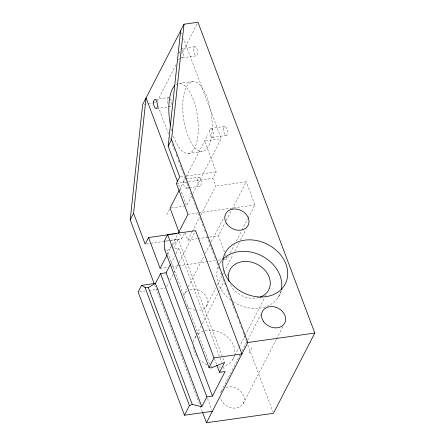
<?xml version="1.0" encoding="UTF-8"?>
<svg xmlns="http://www.w3.org/2000/svg" width="445" height="445" viewBox="0 0 445 445"><rect width="100%" height="100%" fill="white"/><g stroke="black" fill="none" stroke-linecap="round" stroke-linejoin="round"><path stroke-width="0.33" stroke-dasharray="2.23 1.67" d="M157.269 101.265L176.348 64.225M178.573 59.903L179.53 58.05M181.755 53.734L197.969 22.25M166.653 214.69L169.412 209.328M179.546 189.659L185.888 177.338M186.205 176.721L207.982 134.44M191.678 195.945L186.605 205.796L178.056 183.051M192.952 193.48L221.187 138.656L183.568 38.57M167.398 254.251L171.191 246.88M172.46 244.422L177.839 233.981M173.489 248.399L178.234 239.188L169.595 240.406M150.66 243.326L181.616 238.965L184.987 232.412L187.885 240.116L197.385 238.781M200.856 214.929L215.719 186.071L212.821 178.373L216.198 171.82L204.605 140.993L221.187 138.656M170.847 263.579L174.64 256.209M175.909 253.75L178.757 248.227L173.172 249.011M187.885 240.116L191.995 232.134M192.312 231.517L199.588 217.388M166.675 286.752L168.583 283.053M170.168 279.972L173.661 273.191M173.978 272.579L178.74 263.334M179.057 262.717L195.561 230.666M184.669 293.567L186.894 289.244M188.163 286.775L204.06 255.908M205.334 253.439L209.784 244.794M211.375 241.707L224.091 217.015M224.458 251.87L218.423 235.817L225.064 222.917M226.333 220.459L231.706 210.018M232.023 209.406L246.257 181.766L215.719 186.071M220.108 262.967L222.595 258.139M224.38 259.318L227.111 258.929L228.38 256.476M230.276 252.788L234.387 244.806M236.284 241.118L241.663 230.677M241.98 230.065L247.676 219.007M247.987 218.395L254.946 204.884L246.257 181.766M206.452 306.177L215.669 288.271M217.26 285.189L222.027 275.928M222.35 275.31L223.618 272.841M223.935 272.223L233.158 254.323M234.749 251.236L239.199 242.592M240.472 240.122L246.191 229.008M195.038 337.749L196.301 335.291M196.618 334.679L201.045 326.079M202.314 323.626L218.128 292.916M218.445 292.304L223.824 281.863M226.989 275.722L227.623 274.493M232.757 359.588L234.654 355.905M234.971 355.288L238.77 347.923M239.087 347.306L244.778 336.253M245.095 335.636L264.708 297.56M265.025 296.949L265.977 295.102M221.36 391.166L240.116 354.748M242.024 351.044L246.474 342.4M247.748 339.93L260.787 314.621M249.167 353.046L252.265 347.022M278.548 296.804L282.28 289.561M243.142 403.782L276.206 339.579M276.529 338.962L282.887 326.613M209.545 364.121L167.064 251.102L171.253 246.636M171.72 246.135L178.234 239.188L222.622 357.291M181.026 48.683L194.982 46.714M182.272 57.811L196.228 55.848A4.606 1.83 82 0 0 196.868 48.822A4.606 1.83 82 0 0 193.72 49.173A4.606 1.83 82 0 0 196.228 55.848M192.73 81.48L178.773 83.449A35.322 14.034 82 0 1 196.64 111.773A35.322 14.034 82 0 1 192.162 151.478A35.322 14.034 82 0 1 172.977 134.852M155.539 99.357L168.833 97.483M144.008 104.28L147.328 103.807M147.996 103.718L152.646 103.062M153.314 102.967L155.967 102.589M156.785 108.491L170.073 106.616M210.719 128.383L224.675 126.413M212.437 137.371L226.394 135.408M188.302 153.447L202.258 151.478A35.322 14.034 82 0 0 207.198 97.644A35.322 14.034 82 0 0 183.029 100.314A35.322 14.034 82 0 0 202.258 151.478M180.436 176.86L183.874 176.37M186.627 175.986L216.198 171.82M186.132 178.896L198.759 177.116M176.376 183.507L186.004 182.15M188.752 181.76L212.821 178.373M186.049 188.213L188.708 187.835M189.37 187.74L200.005 186.244A4.606 1.83 82 0 0 200.651 179.224A4.606 1.83 82 0 0 197.497 179.569A4.606 1.83 82 0 0 200.005 186.244M171.353 207.954L185.276 205.985M187.962 214.329L198.214 212.882M198.898 212.788L254.946 204.884M164.277 241.151L168.928 240.495M146.533 243.91L149.976 243.426M198.064 238.681L218.423 235.817M160.122 268.374L168.321 267.217M171.742 266.739L177.894 265.871M178.579 265.771L215.491 260.57M218.228 260.186L221.643 259.702M139.491 291.731L144.936 290.963M149.019 290.385L165.362 288.082M164.578 249.278L167.064 251.102M181.371 32.724L181.86 34.02M225.426 254.434L225.904 255.719M226.149 256.365L227.111 258.929M158.103 106.4L168.611 134.357M169.834 137.611L170.569 139.563M172.276 144.113L173.5 147.362M173.745 148.013L175.208 151.917M176.187 154.515L177.41 157.769M178.389 160.367L179.118 162.319M180.097 164.923L183.518 174.023M184.497 176.626L185.231 178.573M186.21 181.176L187.428 184.425M188.407 187.028L189.631 190.276M190.61 192.88L193.542 200.684M194.521 203.282L197.452 211.086M198.431 213.689L199.649 216.938M199.894 217.588L201.363 221.488M202.341 224.091L203.56 227.339M204.539 229.943L205.762 233.197M206.741 235.794L207.476 237.747M208.449 240.345L209.673 243.599M209.918 244.249L213.583 254M214.562 256.604L215.781 259.852M216.76 262.455L217.494 264.402M218.473 267.006L219.696 270.26M220.67 272.857L221.894 276.111M222.873 278.709L223.607 280.661M224.58 283.259L225.804 286.513M226.783 289.111L229.715 296.915M230.694 299.518L235.828 313.174M236.801 315.772L238.025 319.026M239.004 321.624L239.738 323.576M240.712 326.174L241.935 329.428M242.914 332.031L245.846 339.83M246.091 340.481L246.825 342.433M247.804 345.031L272.98 412.009M179.68 233.825L181.616 238.965M222.867 357.936L224.575 362.48M178.757 248.227L219.73 357.24M219.975 357.891L221.682 362.436M223.39 366.975L224.608 370.223M214.395 358.681L216.587 364.522M207.509 398.303L211.898 409.984M154.654 284.878L199.877 405.195M200.122 405.84L202.319 411.697M281.073 290.891A33.787 27.039 27.3 0 1 233.397 301.866M230.621 299.908A33.787 27.039 27.3 0 1 218.156 267.028M219.174 264.647A33.787 27.039 27.3 0 1 221.999 260.353M258.712 297.599A21.811 17.45 27.3 0 1 229.998 283.86M234.487 355.366A21.811 17.45 27.3 0 1 223.891 366.207M220.753 366.908A21.811 17.45 27.3 0 1 218.779 367.092M212.343 366.524A21.811 17.45 27.3 0 1 210.518 366.046M206.981 364.705A21.811 17.45 27.3 0 1 200.161 360.211M196.529 356.089A21.811 17.45 27.3 0 1 192.98 346.649M193.308 341.971A21.811 17.45 27.3 0 1 196.178 336.153M198.053 334.273A21.811 17.45 27.3 0 1 222.355 333.4A21.811 17.45 27.3 0 1 234.726 354.07M170.302 98.679A4.606 1.83 82 0 1 171.342 104.158A4.606 1.83 82 0 1 169.584 106.511M167.854 103.424A4.606 1.83 82 0 1 168.382 97.694M171.809 130.98A35.322 14.034 82 0 1 170.997 127.748M175.864 84.617A35.322 14.034 82 0 1 178.172 83.549M182.494 49.879A4.606 1.83 82 0 1 183.468 55.87A4.606 1.83 82 0 1 181.276 57.305M179.83 53.45A4.606 1.83 82 0 1 180.197 49.395M187.245 183.446A4.606 1.83 82 0 1 185.888 188.213A4.606 1.83 82 0 1 183.524 183.051A4.606 1.83 82 0 1 185.298 179.185M225.993 387.512A12.594 10.079 27.3 0 1 243.304 394.949A12.594 10.079 27.3 0 1 235.806 408.054A12.594 10.079 27.3 0 1 220.325 397.418M220.536 392.968A12.594 10.079 27.3 0 1 222.606 389.614M189.859 289.723A12.594 10.079 27.3 0 1 207.003 298.256A12.594 10.079 27.3 0 1 197.675 310.527M195.155 310.282A12.594 10.079 27.3 0 1 186.716 305.632M183.668 296.003A12.594 10.079 27.3 0 1 188.775 290.118M223.713 128.305A4.606 1.83 82 0 0 225.921 135.464A4.606 1.83 82 0 0 226.972 128.961A4.606 1.83 82 0 0 223.713 128.305M209.756 130.274A4.606 1.83 82 0 0 211.965 137.433A4.606 1.83 82 0 0 213.016 130.93A4.606 1.83 82 0 0 209.756 130.274"/><path stroke-width="0.67" d="M154.165 283.576L130.196 219.83L142.678 104.464L184.013 24.219L197.969 22.25L314.804 333.049L273.464 413.305L206.474 422.75L202.564 412.343M130.196 219.83L133.572 213.277L146.055 97.911L177.566 181.749M178.156 233.369L187.962 214.329L176.376 183.507L179.747 176.954L168.166 146.132L180.637 30.772M168.166 146.132L171.542 139.574L184.013 24.219M170.546 234.448L148.535 237.552L145.159 244.105L133.572 213.277M179.229 190.276L170.029 208.138L179.202 232.54M170.53 264.191L166.102 272.791L160.517 273.575L155.461 283.404L141.504 285.373L138.128 291.92L184.475 415.218L212.387 411.28M209.028 367.537L213.995 357.897L241.908 353.964L195.561 230.666L167.648 234.604L164.277 241.151L164.578 249.278L209.028 367.537L211.013 368.021L224.575 362.48L219.513 372.309L225.098 371.519L212.449 396.083L206.864 396.873L201.802 406.697L192.268 404.416L189.436 405.579L184.475 415.218M167.081 254.863L160.122 268.374L148.535 237.552M206.474 422.75L247.815 342.494L171.542 139.574M141.504 285.373L144.987 287.32L148.324 287.498L155.461 283.404L201.802 406.697M171.92 234.254L173.294 234.059M174.674 233.864L176.732 233.575M247.815 342.494L314.804 333.049M216.832 365.167L219.513 372.309M167.648 234.604L213.995 357.897M166.102 272.791L212.449 396.083M160.517 273.575L206.864 396.873M148.324 287.498L192.268 404.416M144.987 287.32L189.436 405.579M222.873 259.374A33.787 27.039 27.3 0 1 261.771 255.881A33.787 27.039 27.3 0 1 281.368 289.634M229.108 281.485A21.811 17.45 27.3 0 1 242.036 261.716A21.811 17.45 27.3 0 1 268.279 275.116A21.811 17.45 27.3 0 1 259.925 297.227M170.58 125.835A35.322 14.034 82 0 1 174.874 85.457M228.324 279.916A33.787 27.039 27.3 0 0 284.455 285.34A33.787 27.039 27.3 0 0 252.921 240.005A33.787 27.039 27.3 0 0 228.324 279.916M263.551 321.507A12.594 10.079 27.3 0 0 284.477 323.526A12.594 10.079 27.3 0 0 272.724 306.633A12.594 10.079 27.3 0 0 263.551 321.507M226.861 223.902A12.594 10.079 27.3 0 0 247.782 225.927A12.594 10.079 27.3 0 0 236.028 209.028A12.594 10.079 27.3 0 0 226.861 223.902M153.608 101.911A4.606 1.83 82 0 0 156.117 108.586A4.606 1.83 82 0 0 156.762 101.56A4.606 1.83 82 0 0 153.608 101.911"/></g></svg>
